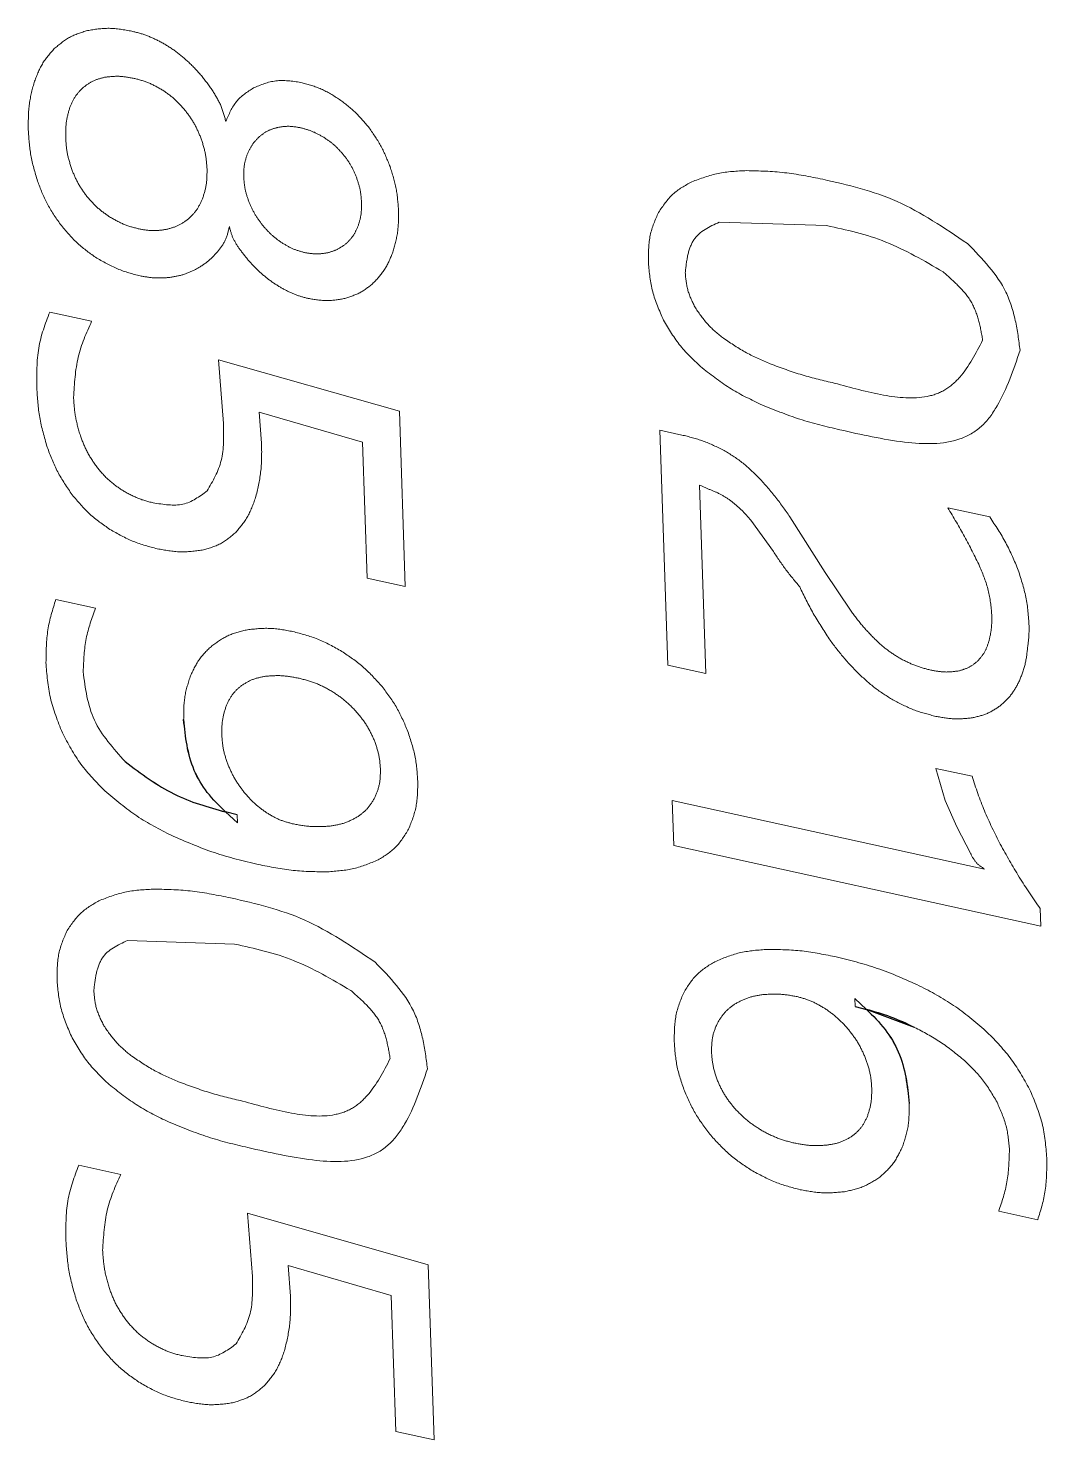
# Model space of a CAD drawing. Header units: millimetres. Extents: x 15 to 415, y 5 to 292.
# Drawn here: x 130.93 to 134.027, y 64.36 to 68.652 of the extents above; entities that cross this region are included whole.
import ezdxf

# ---------------------------------------------------------------- set-up
doc = ezdxf.new("R2010")
doc.units = ezdxf.units.MM
doc.linetypes.add('PHANTOM', pattern=[12.7, 6.35, -1.27, 1.27, -1.27, 1.27, -1.27])

msp = doc.modelspace()

# ---------------------------------------------------------------- linework, layer by layer
at = {"color": 8, "linetype": 'PHANTOM', "lineweight": 18}
for p, q in [((133.3574, 68.0518), (133.0308, 68.0622)), ((130.995, 67.7887), (131.1226, 67.7608)), ((131.5083, 67.6433), (132.0583, 67.4872)), ((131.5236, 67.4504), (131.5083, 67.6433)), ((131.6318, 67.4848), (131.6394, 67.3906)), ((131.9462, 67.3935), (131.6318, 67.4848)), ((132.0583, 67.4872), (132.0763, 66.9543)), ((132.8506, 67.4295), (132.9168, 67.4151)), ((132.8744, 66.7155), (132.8506, 67.4295)), ((131.9602, 66.9798), (131.9462, 67.3935)), ((132.9708, 67.2628), (132.99, 66.6902)), ((132.9772, 67.2604), (132.9708, 67.2628)), ((132.996, 67.2515), (132.9773, 67.2605)), ((133.7259, 67.1936), (133.8532, 67.1658)), ((133.1955, 67.0606), (133.1268, 67.1561)), ((133.2456, 67.1663), (133.3532, 66.9975)), ((133.3532, 66.9975), (133.4295, 66.8826)), ((132.0763, 66.9543), (131.9602, 66.9798)), ((131.0135, 66.9146), (131.1341, 66.8882)), ((133.9734, 66.8293), (133.9726, 66.8001)), ((133.9726, 66.8001), (133.9689, 66.7729)), ((132.99, 66.6902), (132.8744, 66.7155)), ((133.6896, 66.4014), (133.7994, 66.3774)), ((133.7181, 66.3042), (133.6896, 66.4014)), ((132.8882, 66.3034), (133.8374, 66.0954)), ((132.8928, 66.1669), (132.8882, 66.3034)), ((133.7534, 66.2233), (133.7181, 66.3042)), ((131.5657, 66.236), (131.5649, 66.2604)), ((133.7954, 66.142), (133.7534, 66.2233)), ((134.0086, 65.9222), (132.8928, 66.1669)), ((134.0069, 65.9751), (134.0086, 65.9222)), ((131.5574, 65.8673), (131.232, 65.8782)), ((133.4434, 65.7018), (133.4442, 65.6775)), ((131.0835, 65.1949), (131.211, 65.1668)), ((131.5963, 65.0488), (132.1459, 64.8919)), ((131.6117, 64.8562), (131.5963, 65.0488)), ((133.9993, 65.0289), (133.8806, 65.0551)), ((131.7197, 64.8904), (131.7273, 64.7964)), ((132.0338, 64.7986), (131.7197, 64.8904)), ((132.1459, 64.8919), (132.1638, 64.3601)), ((132.0478, 64.3857), (132.0338, 64.7986)), ((132.1638, 64.3601), (132.0478, 64.3857))]:
    msp.add_line(p, q, dxfattribs=at)
at = {"color": 7, "linetype": 'Continuous', "lineweight": 25}
for p, q in [((131.5299, 66.2691), (131.5657, 66.236)), ((131.5649, 66.2604), (131.5299, 66.2691)), ((131.53, 66.2691), (131.5658, 66.2361)), ((131.565, 66.2604), (131.53, 66.2691)), ((133.4785, 65.6687), (133.4434, 65.7018)), ((133.4786, 65.6688), (133.4435, 65.7019)), ((133.4442, 65.6775), (133.4785, 65.6687)), ((133.4443, 65.6776), (133.4786, 65.6688)), ((133.6249, 65.6138), (133.4785, 65.6687))]:
    msp.add_line(p, q, dxfattribs=at)
at = {"color": 8, "linetype": 'PHANTOM', "lineweight": 18}
for points, knots in [([(131.0091, 68.5898), (131.0239, 68.6023), (131.0535, 68.6275), (131.0911, 68.6391), (131.1099, 68.6448)], [0, 0, 0, 0, 0.499933, 1, 1, 1, 1]), ([(131.1099, 68.6448), (131.1317, 68.6484), (131.1752, 68.6555), (131.2218, 68.6471), (131.2452, 68.6429)], [0, 0, 0, 0, 0.499821, 1, 1, 1, 1]), ([(131.2452, 68.6429), (131.2602, 68.6391), (131.2901, 68.6313), (131.3194, 68.6168), (131.3341, 68.6095)], [0, 0, 0, 0, 0.49999, 1, 1, 1, 1]), ([(130.9476, 68.4868), (130.955, 68.5064), (130.9699, 68.5455), (130.996, 68.575), (131.0091, 68.5898)], [0, 0, 0, 0, 0.5000678, 1, 1, 1, 1]), ([(131.3341, 68.6095), (131.3487, 68.6009), (131.378, 68.5838), (131.4045, 68.5603), (131.4177, 68.5486)], [0, 0, 0, 0, 0.499979, 1, 1, 1, 1]), ([(131.4177, 68.5486), (131.4309, 68.5354), (131.4573, 68.5089), (131.479, 68.4779), (131.4899, 68.4624)], [0, 0, 0, 0, 0.499956, 1, 1, 1, 1]), ([(131.162, 68.5027), (131.1499, 68.4996), (131.1255, 68.4934), (131.1059, 68.4785), (131.0962, 68.4711)], [0, 0, 0, 0, 0.500105, 1, 1, 1, 1]), ([(131.2515, 68.4995), (131.2362, 68.5023), (131.2055, 68.5081), (131.1765, 68.5045), (131.162, 68.5027)], [0, 0, 0, 0, 0.500189, 1, 1, 1, 1]), ([(131.339, 68.4634), (131.3247, 68.4716), (131.2962, 68.488), (131.2664, 68.4957), (131.2515, 68.4995)], [0, 0, 0, 0, 0.499856, 1, 1, 1, 1]), ([(130.93, 68.3432), (130.9299, 68.3683), (130.9297, 68.4186), (130.9416, 68.4641), (130.9476, 68.4868)], [0, 0, 0, 0, 0.500122, 1, 1, 1, 1]), ([(131.0962, 68.4711), (131.0876, 68.4624), (131.0705, 68.4449), (131.0606, 68.421), (131.0556, 68.409)], [0, 0, 0, 0, 0.499933, 1, 1, 1, 1]), ([(131.4079, 68.401), (131.3975, 68.4131), (131.3766, 68.4371), (131.3515, 68.4546), (131.339, 68.4634)], [0, 0, 0, 0, 0.499923, 1, 1, 1, 1]), ([(131.4899, 68.4624), (131.4992, 68.4475), (131.5178, 68.4177), (131.5263, 68.3848), (131.5306, 68.3683)], [0, 0, 0, 0, 0.500441, 1, 1, 1, 1]), ([(131.5306, 68.3683), (131.5399, 68.3902), (131.5584, 68.4341), (131.5959, 68.4583), (131.6147, 68.4704)], [0, 0, 0, 0, 0.499611, 1, 1, 1, 1]), ([(131.6147, 68.4704), (131.6367, 68.4797), (131.6808, 68.4983), (131.7327, 68.4909), (131.7586, 68.4872)], [0, 0, 0, 0, 0.499946, 1, 1, 1, 1]), ([(131.7586, 68.4872), (131.7783, 68.482), (131.8175, 68.4717), (131.8548, 68.4488), (131.8735, 68.4374)], [0, 0, 0, 0, 0.5001074, 1, 1, 1, 1]), ([(131.8735, 68.4374), (131.8905, 68.4248), (131.9246, 68.3994), (131.9526, 68.3655), (131.9666, 68.3486)], [0, 0, 0, 0, 0.500027, 1, 1, 1, 1]), ([(131.0556, 68.409), (131.0516, 68.3947), (131.0435, 68.3662), (131.0437, 68.3343), (131.0438, 68.3183)], [0, 0, 0, 0, 0.499819, 1, 1, 1, 1]), ([(131.4545, 68.319), (131.4483, 68.3335), (131.4361, 68.3625), (131.4173, 68.3882), (131.4079, 68.401)], [0, 0, 0, 0, 0.50006, 1, 1, 1, 1]), ([(130.9579, 68.1874), (130.9502, 68.2134), (130.9349, 68.2656), (130.9316, 68.3173), (130.93, 68.3432)], [0, 0, 0, 0, 0.499869, 1, 1, 1, 1]), ([(131.6871, 68.3501), (131.6769, 68.3471), (131.6566, 68.3411), (131.6401, 68.3282), (131.6319, 68.3217)], [0, 0, 0, 0, 0.5000611, 1, 1, 1, 1]), ([(131.7574, 68.3494), (131.7453, 68.3515), (131.721, 68.3557), (131.6984, 68.352), (131.6871, 68.3501)], [0, 0, 0, 0, 0.5000873, 1, 1, 1, 1]), ([(131.8282, 68.3204), (131.8166, 68.3269), (131.7935, 68.34), (131.7694, 68.3463), (131.7574, 68.3494)], [0, 0, 0, 0, 0.499929, 1, 1, 1, 1]), ([(131.9666, 68.3486), (131.9794, 68.3301), (132.0052, 68.2931), (132.0217, 68.2518), (132.0299, 68.2311)], [0, 0, 0, 0, 0.499923, 1, 1, 1, 1]), ([(131.0438, 68.3183), (131.0448, 68.3024), (131.047, 68.2704), (131.0572, 68.2383), (131.0624, 68.2222)], [0, 0, 0, 0, 0.500136, 1, 1, 1, 1]), ([(131.4734, 68.2246), (131.4723, 68.2403), (131.4701, 68.2717), (131.4597, 68.3032), (131.4545, 68.319)], [0, 0, 0, 0, 0.500096, 1, 1, 1, 1]), ([(131.6319, 68.3217), (131.6246, 68.3143), (131.61, 68.2996), (131.6009, 68.2798), (131.5963, 68.2699)], [0, 0, 0, 0, 0.499982, 1, 1, 1, 1]), ([(131.8866, 68.2694), (131.8777, 68.2792), (131.8599, 68.2989), (131.8387, 68.3132), (131.8282, 68.3204)], [0, 0, 0, 0, 0.499937, 1, 1, 1, 1]), ([(131.5963, 68.2699), (131.5926, 68.2589), (131.5853, 68.237), (131.5851, 68.212), (131.585, 68.1995)], [0, 0, 0, 0, 0.499924, 1, 1, 1, 1]), ([(131.9268, 68.2012), (131.9215, 68.2134), (131.9108, 68.2376), (131.8947, 68.2588), (131.8866, 68.2694)], [0, 0, 0, 0, 0.500066, 1, 1, 1, 1]), ([(131.0624, 68.2222), (131.0683, 68.2078), (131.0802, 68.1789), (131.0988, 68.1533), (131.1081, 68.1405)], [0, 0, 0, 0, 0.500074, 1, 1, 1, 1]), ([(131.4597, 68.1336), (131.4643, 68.1478), (131.4734, 68.1762), (131.4734, 68.2085), (131.4734, 68.2246)], [0, 0, 0, 0, 0.499827, 1, 1, 1, 1]), ([(131.585, 68.1995), (131.586, 68.1866), (131.5879, 68.161), (131.5969, 68.1353), (131.6014, 68.1225)], [0, 0, 0, 0, 0.5000608, 1, 1, 1, 1]), ([(131.9433, 68.1213), (131.9424, 68.1346), (131.9405, 68.1613), (131.9314, 68.1879), (131.9268, 68.2012)], [0, 0, 0, 0, 0.500134, 1, 1, 1, 1]), ([(132.0299, 68.2311), (132.037, 68.2087), (132.0511, 68.1638), (132.0542, 68.1191), (132.0557, 68.0968)], [0, 0, 0, 0, 0.499923, 1, 1, 1, 1]), ([(132.9472, 68.1848), (132.9734, 68.1948), (133.026, 68.2147), (133.0848, 68.2176), (133.1142, 68.219)], [0, 0, 0, 0, 0.499778, 1, 1, 1, 1]), ([(133.1142, 68.219), (133.1523, 68.2181), (133.2285, 68.2162), (133.3064, 68.2005), (133.3454, 68.1927)], [0, 0, 0, 0, 0.499912, 1, 1, 1, 1]), ([(131.0277, 68.0553), (131.0134, 68.076), (130.9846, 68.1176), (130.9668, 68.1641), (130.9579, 68.1874)], [0, 0, 0, 0, 0.499921, 1, 1, 1, 1]), ([(132.8462, 68.092), (132.8596, 68.1117), (132.8863, 68.1512), (132.9269, 68.1736), (132.9472, 68.1848)], [0, 0, 0, 0, 0.499783, 1, 1, 1, 1]), ([(133.3454, 68.1927), (133.4216, 68.1753), (133.5737, 68.1406), (133.7154, 68.0448), (133.7861, 67.997)], [0, 0, 0, 0, 0.50114, 1, 1, 1, 1]), ([(131.1081, 68.1405), (131.1186, 68.1285), (131.1396, 68.1045), (131.1648, 68.087), (131.1774, 68.0783)], [0, 0, 0, 0, 0.49989, 1, 1, 1, 1]), ([(131.4161, 68.0715), (131.4251, 68.0802), (131.4432, 68.0976), (131.4542, 68.1216), (131.4597, 68.1336)], [0, 0, 0, 0, 0.499917, 1, 1, 1, 1]), ([(131.6014, 68.1225), (131.6068, 68.1104), (131.6176, 68.0861), (131.6335, 68.0646), (131.6415, 68.0539)], [0, 0, 0, 0, 0.500029, 1, 1, 1, 1]), ([(131.9323, 68.0493), (131.9359, 68.0606), (131.9431, 68.0831), (131.9432, 68.1086), (131.9433, 68.1213)], [0, 0, 0, 0, 0.499933, 1, 1, 1, 1]), ([(131.1774, 68.0783), (131.192, 68.0699), (131.2213, 68.0532), (131.2519, 68.0455), (131.2671, 68.0416)], [0, 0, 0, 0, 0.499832, 1, 1, 1, 1]), ([(131.3492, 68.0402), (131.3614, 68.0434), (131.3859, 68.0498), (131.406, 68.0643), (131.4161, 68.0715)], [0, 0, 0, 0, 0.500064, 1, 1, 1, 1]), ([(132.0557, 68.0968), (132.0557, 68.0746), (132.0556, 68.0303), (132.044, 67.9907), (132.0383, 67.9709)], [0, 0, 0, 0, 0.500088, 1, 1, 1, 1]), ([(132.8154, 67.9439), (132.8157, 67.9709), (132.8164, 68.0249), (132.8363, 68.0696), (132.8462, 68.092)], [0, 0, 0, 0, 0.5002211, 1, 1, 1, 1]), ([(131.1342, 67.9557), (131.1147, 67.9696), (131.0756, 67.9976), (131.0437, 68.0361), (131.0277, 68.0553)], [0, 0, 0, 0, 0.5000638, 1, 1, 1, 1]), ([(131.2671, 68.0416), (131.2812, 68.0392), (131.3094, 68.0343), (131.3359, 68.0382), (131.3492, 68.0402)], [0, 0, 0, 0, 0.50003, 1, 1, 1, 1]), ([(131.5413, 68.0489), (131.538, 68.0343), (131.5313, 68.0052), (131.5144, 67.9836), (131.506, 67.9728)], [0, 0, 0, 0, 0.499582, 1, 1, 1, 1]), ([(131.5733, 67.9794), (131.5659, 67.9903), (131.5511, 68.012), (131.5446, 68.0366), (131.5413, 68.0489)], [0, 0, 0, 0, 0.500863, 1, 1, 1, 1]), ([(131.6415, 68.0539), (131.6504, 68.0437), (131.6682, 68.0233), (131.6894, 68.008), (131.7, 68.0004)], [0, 0, 0, 0, 0.4999385, 1, 1, 1, 1]), ([(131.8967, 67.9973), (131.904, 68.0046), (131.9188, 68.0193), (131.9278, 68.0393), (131.9323, 68.0493)], [0, 0, 0, 0, 0.499943, 1, 1, 1, 1]), ([(133.0308, 68.0622), (133.001, 68.0486), (132.9567, 68.0283), (132.9333, 67.9624), (132.9295, 67.9267), (132.9275, 67.9083)], [0, 0, 0, 0, 0.500277, 0.742313, 1, 1, 1, 1]), ([(133.7116, 67.911), (133.6539, 67.9447), (133.5385, 68.0123), (133.4178, 68.0387), (133.3574, 68.0518)], [0, 0, 0, 0, 0.499028, 1, 1, 1, 1]), ([(131.7, 68.0004), (131.7114, 67.9935), (131.7342, 67.9796), (131.7582, 67.9731), (131.7702, 67.9699)], [0, 0, 0, 0, 0.4999614, 1, 1, 1, 1]), ([(131.8408, 67.9694), (131.851, 67.9724), (131.8715, 67.9783), (131.8883, 67.9909), (131.8967, 67.9973)], [0, 0, 0, 0, 0.500082, 1, 1, 1, 1]), ([(133.7861, 67.997), (133.8309, 67.9509), (133.8976, 67.8823), (133.9339, 67.7617), (133.9416, 67.7029), (133.9455, 67.6727)], [0, 0, 0, 0, 0.498793, 0.742693, 1, 1, 1, 1]), ([(131.2705, 67.8989), (131.2473, 67.9048), (131.2008, 67.9168), (131.1564, 67.9427), (131.1342, 67.9557)], [0, 0, 0, 0, 0.500158, 1, 1, 1, 1]), ([(131.506, 67.9728), (131.496, 67.9621), (131.476, 67.9407), (131.4512, 67.9259), (131.4388, 67.9185)], [0, 0, 0, 0, 0.50004, 1, 1, 1, 1]), ([(131.633, 67.9114), (131.6222, 67.9219), (131.6007, 67.9428), (131.5825, 67.9672), (131.5733, 67.9794)], [0, 0, 0, 0, 0.4999862, 1, 1, 1, 1]), ([(131.7702, 67.9699), (131.7824, 67.9678), (131.8067, 67.9637), (131.8294, 67.9675), (131.8408, 67.9694)], [0, 0, 0, 0, 0.500062, 1, 1, 1, 1]), ([(132.0383, 67.9709), (132.0312, 67.9535), (132.017, 67.9188), (131.9933, 67.8925), (131.9814, 67.8794)], [0, 0, 0, 0, 0.50008, 1, 1, 1, 1]), ([(132.8589, 67.7698), (132.8466, 67.7986), (132.8222, 67.8561), (132.8176, 67.9146), (132.8154, 67.9439)], [0, 0, 0, 0, 0.499767, 1, 1, 1, 1]), ([(131.3579, 67.894), (131.3436, 67.893), (131.3151, 67.891), (131.2853, 67.8963), (131.2705, 67.8989)], [0, 0, 0, 0, 0.500031, 1, 1, 1, 1]), ([(131.4388, 67.9185), (131.4261, 67.9126), (131.4008, 67.9007), (131.3722, 67.8962), (131.3579, 67.894)], [0, 0, 0, 0, 0.500006, 1, 1, 1, 1]), ([(131.7036, 67.8601), (131.6913, 67.8675), (131.6667, 67.8822), (131.6442, 67.9017), (131.633, 67.9114)], [0, 0, 0, 0, 0.5000148, 1, 1, 1, 1]), ([(132.9275, 67.9083), (132.9291, 67.8901), (132.9323, 67.8539), (132.9497, 67.8191), (132.9583, 67.8017)], [0, 0, 0, 0, 0.500226, 1, 1, 1, 1]), ([(133.8318, 67.7038), (133.8283, 67.724), (133.8215, 67.7631), (133.7999, 67.8219), (133.7584, 67.87), (133.7275, 67.897), (133.7116, 67.911)], [0, 0, 0, 0, 0.256845, 0.498158, 0.741367, 1, 1, 1, 1]), ([(131.7809, 67.8304), (131.7678, 67.8338), (131.7417, 67.8406), (131.7163, 67.8536), (131.7036, 67.8601)], [0, 0, 0, 0, 0.5000005, 1, 1, 1, 1]), ([(131.9814, 67.8794), (131.9684, 67.8683), (131.9422, 67.8462), (131.9092, 67.8357), (131.8927, 67.8304)], [0, 0, 0, 0, 0.499972, 1, 1, 1, 1]), ([(131.8927, 67.8304), (131.8748, 67.8271), (131.8389, 67.8206), (131.8002, 67.8271), (131.7809, 67.8304)], [0, 0, 0, 0, 0.4999314, 1, 1, 1, 1]), ([(130.9561, 67.5578), (130.9556, 67.5994), (130.9548, 67.6825), (130.9816, 67.7533), (130.995, 67.7887)], [0, 0, 0, 0, 0.500595, 1, 1, 1, 1]), ([(132.974, 67.6232), (132.9513, 67.6447), (132.9061, 67.6875), (132.8746, 67.7424), (132.8589, 67.7698)], [0, 0, 0, 0, 0.5002279, 1, 1, 1, 1]), ([(132.9583, 67.8017), (132.9705, 67.7839), (132.9949, 67.7484), (133.0275, 67.7222), (133.0439, 67.7092)], [0, 0, 0, 0, 0.499495, 1, 1, 1, 1]), ([(131.1226, 67.7608), (131.1068, 67.7256), (131.0751, 67.6553), (131.0702, 67.5713), (131.0677, 67.5293)], [0, 0, 0, 0, 0.500558, 1, 1, 1, 1]), ([(133.0439, 67.7092), (133.0668, 67.6937), (133.1128, 67.6626), (133.1615, 67.6419), (133.1859, 67.6316)], [0, 0, 0, 0, 0.499784, 1, 1, 1, 1]), ([(133.3807, 67.5729), (133.4305, 67.5593), (133.5253, 67.5333), (133.6423, 67.5219), (133.7193, 67.5495), (133.7809, 67.6048), (133.8112, 67.6637), (133.8318, 67.7038)], [0, 0, 0, 0, 0.270791, 0.5157, 0.627796, 0.745929, 1, 1, 1, 1]), ([(133.9455, 67.6727), (133.9255, 67.6138), (133.8964, 67.5283), (133.8314, 67.4372), (133.7392, 67.3848), (133.5868, 67.3882), (133.4629, 67.4163), (133.3972, 67.4312)], [0, 0, 0, 0, 0.258241, 0.375259, 0.487125, 0.728125, 1, 1, 1, 1]), ([(133.1549, 67.5093), (133.1234, 67.5245), (133.0605, 67.555), (133.0028, 67.6005), (132.974, 67.6232)], [0, 0, 0, 0, 0.500204, 1, 1, 1, 1]), ([(133.1859, 67.6316), (133.2183, 67.6196), (133.283, 67.5955), (133.3481, 67.5805), (133.3807, 67.5729)], [0, 0, 0, 0, 0.499944, 1, 1, 1, 1]), ([(130.9874, 67.3785), (130.9787, 67.4085), (130.9614, 67.4686), (130.9578, 67.5281), (130.9561, 67.5578)], [0, 0, 0, 0, 0.499833, 1, 1, 1, 1]), ([(131.0677, 67.5293), (131.0689, 67.51), (131.0712, 67.4714), (131.0826, 67.4324), (131.0883, 67.4129)], [0, 0, 0, 0, 0.500163, 1, 1, 1, 1]), ([(133.3972, 67.4312), (133.3566, 67.4407), (133.2754, 67.4598), (133.1951, 67.4928), (133.1549, 67.5093)], [0, 0, 0, 0, 0.500086, 1, 1, 1, 1]), ([(131.4737, 67.2451), (131.491, 67.2745), (131.5256, 67.3335), (131.5243, 67.4113), (131.5236, 67.4504)], [0, 0, 0, 0, 0.498275, 1, 1, 1, 1]), ([(131.0883, 67.4129), (131.0946, 67.3962), (131.1073, 67.3629), (131.1278, 67.3331), (131.138, 67.3182)], [0, 0, 0, 0, 0.500152, 1, 1, 1, 1]), ([(131.6394, 67.3906), (131.6397, 67.3624), (131.6402, 67.306), (131.6282, 67.2544), (131.6221, 67.2286)], [0, 0, 0, 0, 0.5001569, 1, 1, 1, 1]), ([(132.9168, 67.4151), (132.9386, 67.4098), (132.982, 67.3994), (133.0245, 67.3785), (133.0457, 67.3681)], [0, 0, 0, 0, 0.500183, 1, 1, 1, 1]), ([(131.0637, 67.2332), (131.0479, 67.2561), (131.0163, 67.3018), (130.997, 67.3529), (130.9874, 67.3785)], [0, 0, 0, 0, 0.499848, 1, 1, 1, 1]), ([(133.0457, 67.3681), (133.0641, 67.3568), (133.101, 67.3342), (133.1334, 67.3028), (133.1495, 67.2871)], [0, 0, 0, 0, 0.499961, 1, 1, 1, 1]), ([(131.138, 67.3182), (131.1493, 67.3047), (131.1718, 67.2778), (131.1993, 67.2585), (131.2131, 67.2488)], [0, 0, 0, 0, 0.49991, 1, 1, 1, 1]), ([(133.1495, 67.2871), (133.1668, 67.2681), (133.2013, 67.23), (133.2308, 67.1875), (133.2456, 67.1663)], [0, 0, 0, 0, 0.499925, 1, 1, 1, 1]), ([(131.1781, 67.1282), (131.1571, 67.1428), (131.1151, 67.172), (131.0808, 67.2128), (131.0637, 67.2332)], [0, 0, 0, 0, 0.500057, 1, 1, 1, 1]), ([(131.2131, 67.2488), (131.2288, 67.2397), (131.2602, 67.2217), (131.2929, 67.2132), (131.3092, 67.209)], [0, 0, 0, 0, 0.49986, 1, 1, 1, 1]), ([(131.3092, 67.209), (131.3409, 67.2039), (131.404, 67.1937), (131.4505, 67.228), (131.4737, 67.2451)], [0, 0, 0, 0, 0.501536, 1, 1, 1, 1]), ([(131.6221, 67.2286), (131.615, 67.2078), (131.6006, 67.1661), (131.574, 67.1347), (131.5606, 67.1189)], [0, 0, 0, 0, 0.500175, 1, 1, 1, 1]), ([(133.0651, 67.2158), (133.054, 67.2233), (133.0316, 67.2381), (133.0078, 67.247), (132.9959, 67.2514)], [0, 0, 0, 0, 0.499858, 1, 1, 1, 1]), ([(133.1268, 67.1561), (133.1173, 67.1671), (133.0983, 67.1891), (133.0762, 67.2069), (133.0651, 67.2158)], [0, 0, 0, 0, 0.500155, 1, 1, 1, 1]), ([(133.8225, 67.0163), (133.8077, 67.0465), (133.778, 67.1068), (133.7433, 67.1647), (133.7259, 67.1936)], [0, 0, 0, 0, 0.4999419, 1, 1, 1, 1]), ([(131.3221, 67.0692), (131.2976, 67.0755), (131.2487, 67.0881), (131.2016, 67.1148), (131.1781, 67.1282)], [0, 0, 0, 0, 0.500121, 1, 1, 1, 1]), ([(133.8532, 67.1658), (133.8704, 67.1401), (133.9047, 67.0886), (133.9283, 67.0322), (133.9401, 67.0041)], [0, 0, 0, 0, 0.500097, 1, 1, 1, 1]), ([(131.5606, 67.1189), (131.5458, 67.1063), (131.5162, 67.0809), (131.478, 67.0704), (131.4589, 67.0651)], [0, 0, 0, 0, 0.499926, 1, 1, 1, 1]), ([(131.4589, 67.0651), (131.4368, 67.0622), (131.3925, 67.0563), (131.3456, 67.0649), (131.3221, 67.0692)], [0, 0, 0, 0, 0.499841, 1, 1, 1, 1]), ([(133.2755, 66.9538), (133.2612, 66.9708), (133.2327, 67.0049), (133.2079, 67.042), (133.1955, 67.0606)], [0, 0, 0, 0, 0.499983, 1, 1, 1, 1]), ([(133.8595, 66.8684), (133.8572, 66.8932), (133.8527, 66.9429), (133.8326, 66.9919), (133.8225, 67.0163)], [0, 0, 0, 0, 0.499905, 1, 1, 1, 1]), ([(133.9401, 67.0041), (133.9493, 66.9748), (133.9679, 66.9164), (133.9715, 66.8584), (133.9734, 66.8293)], [0, 0, 0, 0, 0.499828, 1, 1, 1, 1]), ([(133.3651, 66.7953), (133.3484, 66.8208), (133.3151, 66.8719), (133.2887, 66.9265), (133.2755, 66.9538)], [0, 0, 0, 0, 0.499849, 1, 1, 1, 1]), ([(130.9838, 66.723), (130.9843, 66.7569), (130.9852, 66.8246), (131.004, 66.8846), (131.0135, 66.9146)], [0, 0, 0, 0, 0.499945, 1, 1, 1, 1]), ([(131.1341, 66.8882), (131.1233, 66.8583), (131.1016, 66.7985), (131.0984, 66.73), (131.0969, 66.6957)], [0, 0, 0, 0, 0.500411, 1, 1, 1, 1]), ([(133.4295, 66.8826), (133.441, 66.867), (133.4641, 66.8358), (133.4909, 66.8081), (133.5042, 66.7943)], [0, 0, 0, 0, 0.500079, 1, 1, 1, 1]), ([(133.85, 66.7849), (133.8532, 66.7981), (133.8597, 66.8247), (133.8596, 66.8538), (133.8595, 66.8684)], [0, 0, 0, 0, 0.499871, 1, 1, 1, 1]), ([(131.5965, 66.8229), (131.6188, 66.8255), (131.6635, 66.8306), (131.7106, 66.8219), (131.7342, 66.8175)], [0, 0, 0, 0, 0.49987, 1, 1, 1, 1]), ([(131.4908, 66.7763), (131.5067, 66.7873), (131.5385, 66.8094), (131.5772, 66.8184), (131.5965, 66.8229)], [0, 0, 0, 0, 0.499905, 1, 1, 1, 1]), ([(131.7342, 66.8175), (131.7596, 66.811), (131.8104, 66.798), (131.8593, 66.7707), (131.8837, 66.7571)], [0, 0, 0, 0, 0.500126, 1, 1, 1, 1]), ([(133.4565, 66.6878), (133.4401, 66.7046), (133.4074, 66.7382), (133.3792, 66.7763), (133.3651, 66.7953)], [0, 0, 0, 0, 0.499975, 1, 1, 1, 1]), ([(133.5042, 66.7943), (133.5166, 66.7829), (133.5413, 66.7602), (133.5688, 66.7433), (133.5826, 66.7348)], [0, 0, 0, 0, 0.500031, 1, 1, 1, 1]), ([(133.8156, 66.7268), (133.823, 66.7351), (133.8379, 66.7515), (133.8459, 66.7738), (133.85, 66.7849)], [0, 0, 0, 0, 0.499875, 1, 1, 1, 1]), ([(131.4234, 66.6832), (131.4319, 66.7013), (131.4491, 66.7375), (131.4769, 66.7634), (131.4908, 66.7763)], [0, 0, 0, 0, 0.500043, 1, 1, 1, 1]), ([(131.8837, 66.7571), (131.9052, 66.7426), (131.9482, 66.7136), (131.9845, 66.6738), (132.0026, 66.6539)], [0, 0, 0, 0, 0.500092, 1, 1, 1, 1]), ([(133.9689, 66.7729), (133.9669, 66.7542), (133.963, 66.7166), (133.9499, 66.6838), (133.9434, 66.6674)], [0, 0, 0, 0, 0.500061, 1, 1, 1, 1]), ([(131.0335, 66.5096), (131.0196, 66.545), (130.9917, 66.6158), (130.9864, 66.6872), (130.9838, 66.723)], [0, 0, 0, 0, 0.49975, 1, 1, 1, 1]), ([(131.0969, 66.6957), (131.1033, 66.6448), (131.1162, 66.543), (131.1885, 66.4622), (131.2246, 66.4219)], [0, 0, 0, 0, 0.500251, 1, 1, 1, 1]), ([(133.5826, 66.7348), (133.5977, 66.7272), (133.6277, 66.7119), (133.6586, 66.7043), (133.6741, 66.7004)], [0, 0, 0, 0, 0.499873, 1, 1, 1, 1]), ([(133.6741, 66.7004), (133.6883, 66.6978), (133.7166, 66.6924), (133.7434, 66.6958), (133.7568, 66.6975)], [0, 0, 0, 0, 0.500218, 1, 1, 1, 1]), ([(133.7568, 66.6975), (133.7677, 66.7003), (133.7896, 66.7061), (133.8069, 66.7199), (133.8156, 66.7268)], [0, 0, 0, 0, 0.50016, 1, 1, 1, 1]), ([(131.4024, 66.5499), (131.4025, 66.5736), (131.4027, 66.621), (131.4165, 66.6625), (131.4234, 66.6832)], [0, 0, 0, 0, 0.50013, 1, 1, 1, 1]), ([(131.6508, 66.6814), (131.6373, 66.6788), (131.6101, 66.6736), (131.5876, 66.6591), (131.5763, 66.6519)], [0, 0, 0, 0, 0.500196, 1, 1, 1, 1]), ([(131.7538, 66.6754), (131.7362, 66.6787), (131.7011, 66.6855), (131.6676, 66.6828), (131.6508, 66.6814)], [0, 0, 0, 0, 0.500163, 1, 1, 1, 1]), ([(131.8513, 66.6368), (131.8353, 66.6455), (131.8033, 66.6628), (131.7703, 66.6712), (131.7538, 66.6754)], [0, 0, 0, 0, 0.499876, 1, 1, 1, 1]), ([(132.0026, 66.6539), (132.0187, 66.6328), (132.0509, 66.5907), (132.0718, 66.5425), (132.0823, 66.5183)], [0, 0, 0, 0, 0.499955, 1, 1, 1, 1]), ([(133.5625, 66.6076), (133.5439, 66.619), (133.5066, 66.6418), (133.4732, 66.6725), (133.4565, 66.6878)], [0, 0, 0, 0, 0.500013, 1, 1, 1, 1]), ([(133.9434, 66.6674), (133.9358, 66.653), (133.9207, 66.6241), (133.8977, 66.6031), (133.8862, 66.5926)], [0, 0, 0, 0, 0.500061, 1, 1, 1, 1]), ([(131.5763, 66.6519), (131.5669, 66.6436), (131.5482, 66.627), (131.5371, 66.603), (131.5316, 66.591)], [0, 0, 0, 0, 0.499978, 1, 1, 1, 1]), ([(131.9284, 66.5728), (131.9165, 66.5852), (131.8927, 66.6099), (131.8651, 66.6278), (131.8513, 66.6368)], [0, 0, 0, 0, 0.499883, 1, 1, 1, 1]), ([(131.5316, 66.591), (131.5272, 66.577), (131.5184, 66.5491), (131.5184, 66.5174), (131.5184, 66.5016)], [0, 0, 0, 0, 0.499833, 1, 1, 1, 1]), ([(131.9801, 66.4914), (131.9731, 66.506), (131.9591, 66.5352), (131.9386, 66.5603), (131.9284, 66.5728)], [0, 0, 0, 0, 0.499976, 1, 1, 1, 1]), ([(133.6898, 66.5597), (133.6683, 66.5651), (133.6253, 66.5757), (133.5835, 66.597), (133.5625, 66.6076)], [0, 0, 0, 0, 0.5001271, 1, 1, 1, 1]), ([(133.8862, 66.5926), (133.8732, 66.5838), (133.8474, 66.5661), (133.8161, 66.5589), (133.8005, 66.5553)], [0, 0, 0, 0, 0.499911, 1, 1, 1, 1]), ([(133.8005, 66.5553), (133.7825, 66.5533), (133.7466, 66.5493), (133.7087, 66.5562), (133.6898, 66.5597)], [0, 0, 0, 0, 0.49988, 1, 1, 1, 1]), ([(131.1631, 66.3327), (131.1373, 66.3589), (131.0857, 66.4113), (131.0509, 66.4768), (131.0335, 66.5096)], [0, 0, 0, 0, 0.50013, 1, 1, 1, 1]), ([(131.5184, 66.5016), (131.5196, 66.4866), (131.5218, 66.4564), (131.5325, 66.4263), (131.5378, 66.4113)], [0, 0, 0, 0, 0.500076, 1, 1, 1, 1]), ([(132.0007, 66.399), (131.9996, 66.4145), (131.9972, 66.4454), (131.9858, 66.4761), (131.9801, 66.4914)], [0, 0, 0, 0, 0.5001135, 1, 1, 1, 1]), ([(132.0823, 66.5183), (132.0911, 66.4924), (132.1086, 66.4406), (132.1124, 66.3888), (132.1142, 66.3629)], [0, 0, 0, 0, 0.49991, 1, 1, 1, 1]), ([(131.5378, 66.4113), (131.5441, 66.397), (131.5568, 66.3686), (131.5754, 66.3433), (131.5847, 66.3307)], [0, 0, 0, 0, 0.500023, 1, 1, 1, 1]), ([(131.9839, 66.3133), (131.9893, 66.3264), (132, 66.3525), (132.0005, 66.3835), (132.0007, 66.399)], [0, 0, 0, 0, 0.499922, 1, 1, 1, 1]), ([(132.1142, 66.3629), (132.1139, 66.3365), (132.1134, 66.2838), (132.0953, 66.2392), (132.0863, 66.2169)], [0, 0, 0, 0, 0.500175, 1, 1, 1, 1]), ([(133.7994, 66.3774), (133.8111, 66.3422), (133.8345, 66.2719), (133.8683, 66.2045), (133.8852, 66.1708)], [0, 0, 0, 0, 0.500039, 1, 1, 1, 1]), ([(131.364, 66.1982), (131.3288, 66.2162), (131.2584, 66.2523), (131.1949, 66.3059), (131.1631, 66.3327)], [0, 0, 0, 0, 0.500191, 1, 1, 1, 1]), ([(131.5847, 66.3307), (131.5949, 66.3189), (131.6153, 66.2951), (131.6398, 66.2773), (131.652, 66.2683)], [0, 0, 0, 0, 0.499971, 1, 1, 1, 1]), ([(131.9308, 66.254), (131.9415, 66.2618), (131.963, 66.2775), (131.9769, 66.3014), (131.9839, 66.3133)], [0, 0, 0, 0, 0.500076, 1, 1, 1, 1]), ([(131.652, 66.2683), (131.6651, 66.2603), (131.6913, 66.2444), (131.719, 66.237), (131.7328, 66.2333)], [0, 0, 0, 0, 0.499938, 1, 1, 1, 1]), ([(131.7328, 66.2333), (131.7519, 66.2296), (131.7901, 66.2224), (131.8267, 66.2247), (131.8451, 66.2258)], [0, 0, 0, 0, 0.500093, 1, 1, 1, 1]), ([(131.8451, 66.2258), (131.8604, 66.2281), (131.8911, 66.2329), (131.9175, 66.247), (131.9308, 66.254)], [0, 0, 0, 0, 0.500181, 1, 1, 1, 1]), ([(131.6292, 66.1093), (131.5847, 66.1199), (131.4957, 66.1411), (131.4079, 66.1792), (131.364, 66.1982)], [0, 0, 0, 0, 0.5000968, 1, 1, 1, 1]), ([(132.0863, 66.2169), (132.0743, 66.1973), (132.0503, 66.1579), (132.0124, 66.1348), (131.9934, 66.1233)], [0, 0, 0, 0, 0.499849, 1, 1, 1, 1]), ([(133.8374, 66.0954), (133.8286, 66.1011), (133.8109, 66.1125), (133.8006, 66.1321), (133.7954, 66.142)], [0, 0, 0, 0, 0.495011, 1, 1, 1, 1]), ([(133.8852, 66.1708), (133.904, 66.1373), (133.9415, 66.0703), (133.9851, 66.0068), (134.0069, 65.9751)], [0, 0, 0, 0, 0.499979, 1, 1, 1, 1]), ([(131.8398, 66.087), (131.8051, 66.0873), (131.7358, 66.0878), (131.6647, 66.1021), (131.6292, 66.1093)], [0, 0, 0, 0, 0.499902, 1, 1, 1, 1]), ([(131.9934, 66.1233), (131.9694, 66.1132), (131.9213, 66.093), (131.8669, 66.089), (131.8398, 66.087)], [0, 0, 0, 0, 0.499787, 1, 1, 1, 1]), ([(131.1486, 66.0006), (131.1748, 66.0105), (131.2271, 66.0302), (131.2857, 66.033), (131.315, 66.0344)], [0, 0, 0, 0, 0.499778, 1, 1, 1, 1]), ([(131.315, 66.0344), (131.353, 66.0334), (131.4289, 66.0314), (131.5065, 66.0156), (131.5453, 66.0077)], [0, 0, 0, 0, 0.499912, 1, 1, 1, 1]), ([(131.0481, 65.9082), (131.0614, 65.9278), (131.088, 65.9672), (131.1284, 65.9894), (131.1486, 66.0006)], [0, 0, 0, 0, 0.499783, 1, 1, 1, 1]), ([(131.5453, 66.0077), (131.6213, 65.9903), (131.7729, 65.9554), (131.9142, 65.8597), (131.9847, 65.812)], [0, 0, 0, 0, 0.50114, 1, 1, 1, 1]), ([(131.0174, 65.7606), (131.0177, 65.7875), (131.0184, 65.8414), (131.0382, 65.8859), (131.0481, 65.9082)], [0, 0, 0, 0, 0.5002211, 1, 1, 1, 1]), ([(131.232, 65.8782), (131.2023, 65.8647), (131.1582, 65.8446), (131.1349, 65.7788), (131.1312, 65.7433), (131.1292, 65.7249)], [0, 0, 0, 0, 0.500277, 0.742313, 1, 1, 1, 1]), ([(131.9104, 65.7263), (131.853, 65.76), (131.7379, 65.8276), (131.6177, 65.8541), (131.5574, 65.8673)], [0, 0, 0, 0, 0.499028, 1, 1, 1, 1]), ([(133.0177, 65.8137), (133.0418, 65.8239), (133.0902, 65.8444), (133.1449, 65.8487), (133.1723, 65.8509)], [0, 0, 0, 0, 0.4998121, 1, 1, 1, 1]), ([(133.1723, 65.8509), (133.2068, 65.8507), (133.2758, 65.8505), (133.3466, 65.8363), (133.382, 65.8292)], [0, 0, 0, 0, 0.4999, 1, 1, 1, 1]), ([(131.9847, 65.812), (132.0293, 65.7659), (132.0959, 65.6974), (132.1321, 65.5771), (132.1398, 65.5185), (132.1437, 65.4884)], [0, 0, 0, 0, 0.498793, 0.742693, 1, 1, 1, 1]), ([(132.9227, 65.7195), (132.9351, 65.7392), (132.9598, 65.7787), (132.9984, 65.802), (133.0177, 65.8137)], [0, 0, 0, 0, 0.4998335, 1, 1, 1, 1]), ([(133.382, 65.8292), (133.4252, 65.8187), (133.5116, 65.7977), (133.5967, 65.7597), (133.6392, 65.7406)], [0, 0, 0, 0, 0.50008, 1, 1, 1, 1]), ([(131.0609, 65.587), (131.0487, 65.6157), (131.0243, 65.6731), (131.0197, 65.7314), (131.0174, 65.7606)], [0, 0, 0, 0, 0.499767, 1, 1, 1, 1]), ([(131.1292, 65.7249), (131.1308, 65.7068), (131.134, 65.6707), (131.1513, 65.636), (131.16, 65.6186)], [0, 0, 0, 0, 0.500226, 1, 1, 1, 1]), ([(132.0304, 65.5196), (132.0269, 65.5397), (132.0201, 65.5787), (131.9985, 65.6374), (131.9572, 65.6854), (131.9263, 65.7124), (131.9104, 65.7263)], [0, 0, 0, 0, 0.256845, 0.498158, 0.741367, 1, 1, 1, 1]), ([(132.894, 65.5705), (132.8942, 65.5974), (132.8947, 65.6514), (132.9134, 65.6968), (132.9227, 65.7195)], [0, 0, 0, 0, 0.5002405, 1, 1, 1, 1]), ([(133.1632, 65.7135), (133.1482, 65.7111), (133.1182, 65.7062), (133.0924, 65.6924), (133.0794, 65.6856)], [0, 0, 0, 0, 0.500138, 1, 1, 1, 1]), ([(133.2678, 65.7074), (133.25, 65.7106), (133.2143, 65.7172), (133.1802, 65.7147), (133.1632, 65.7135)], [0, 0, 0, 0, 0.500052, 1, 1, 1, 1]), ([(133.6392, 65.7406), (133.6745, 65.7221), (133.7452, 65.6849), (133.809, 65.6307), (133.8409, 65.6037)], [0, 0, 0, 0, 0.500168, 1, 1, 1, 1]), ([(133.0794, 65.6856), (133.0686, 65.6778), (133.0469, 65.6622), (133.0325, 65.6386), (133.0252, 65.6269)], [0, 0, 0, 0, 0.500048, 1, 1, 1, 1]), ([(133.3513, 65.6719), (133.3377, 65.6799), (133.3105, 65.6959), (133.282, 65.7035), (133.2678, 65.7074)], [0, 0, 0, 0, 0.499981, 1, 1, 1, 1]), ([(133.4228, 65.6088), (133.4118, 65.6208), (133.39, 65.6449), (133.3642, 65.6629), (133.3513, 65.6719)], [0, 0, 0, 0, 0.499965, 1, 1, 1, 1]), ([(133.0252, 65.6269), (133.0195, 65.6137), (133.0082, 65.5873), (133.0077, 65.5557), (133.0074, 65.5399)], [0, 0, 0, 0, 0.499872, 1, 1, 1, 1]), ([(131.1757, 65.4407), (131.1531, 65.4621), (131.108, 65.5048), (131.0766, 65.5596), (131.0609, 65.587)], [0, 0, 0, 0, 0.500228, 1, 1, 1, 1]), ([(131.16, 65.6186), (131.1721, 65.6009), (131.1964, 65.5654), (131.229, 65.5393), (131.2453, 65.5262)], [0, 0, 0, 0, 0.4994946, 1, 1, 1, 1]), ([(133.4735, 65.5254), (133.4666, 65.5402), (133.453, 65.5699), (133.4328, 65.5958), (133.4228, 65.6088)], [0, 0, 0, 0, 0.50005, 1, 1, 1, 1]), ([(133.7769, 65.5128), (133.7528, 65.5327), (133.7045, 65.5725), (133.6514, 65.6), (133.6249, 65.6138)], [0, 0, 0, 0, 0.4998228, 1, 1, 1, 1]), ([(133.8409, 65.6037), (133.8671, 65.5773), (133.9194, 65.5245), (133.9561, 65.4589), (133.9744, 65.4262)], [0, 0, 0, 0, 0.500124, 1, 1, 1, 1]), ([(132.927, 65.4157), (132.9178, 65.4415), (132.8996, 65.4931), (132.8959, 65.5446), (132.894, 65.5705)], [0, 0, 0, 0, 0.499871, 1, 1, 1, 1]), ([(133.0074, 65.5399), (133.0085, 65.5242), (133.0108, 65.4928), (133.0224, 65.4616), (133.0282, 65.4459)], [0, 0, 0, 0, 0.5001575, 1, 1, 1, 1]), ([(131.2453, 65.5262), (131.2682, 65.5107), (131.314, 65.4797), (131.3626, 65.459), (131.3869, 65.4486)], [0, 0, 0, 0, 0.499784, 1, 1, 1, 1]), ([(131.581, 65.3899), (131.6306, 65.3762), (131.7251, 65.3501), (131.8417, 65.3385), (131.9184, 65.3659), (131.9797, 65.421), (132.0099, 65.4796), (132.0304, 65.5196)], [0, 0, 0, 0, 0.270791, 0.5157, 0.627796, 0.745929, 1, 1, 1, 1]), ([(133.4945, 65.4305), (133.4933, 65.4463), (133.4909, 65.478), (133.4793, 65.5096), (133.4735, 65.5254)], [0, 0, 0, 0, 0.500067, 1, 1, 1, 1]), ([(133.8755, 65.3864), (133.8618, 65.4099), (133.8345, 65.4568), (133.7961, 65.4941), (133.7769, 65.5128)], [0, 0, 0, 0, 0.4998, 1, 1, 1, 1]), ([(132.1437, 65.4884), (132.1238, 65.4297), (132.0949, 65.3446), (132.0301, 65.2538), (131.9383, 65.2018), (131.7865, 65.2053), (131.663, 65.2336), (131.5975, 65.2485)], [0, 0, 0, 0, 0.258241, 0.375259, 0.487125, 0.728125, 1, 1, 1, 1]), ([(131.3561, 65.3268), (131.3247, 65.342), (131.2619, 65.3725), (131.2044, 65.4179), (131.1757, 65.4407)], [0, 0, 0, 0, 0.5002044, 1, 1, 1, 1]), ([(131.3869, 65.4486), (131.4191, 65.4366), (131.4837, 65.4125), (131.5485, 65.3974), (131.581, 65.3899)], [0, 0, 0, 0, 0.499944, 1, 1, 1, 1]), ([(133.0082, 65.282), (132.992, 65.3027), (132.9595, 65.3442), (132.9378, 65.3919), (132.927, 65.4157)], [0, 0, 0, 0, 0.4999709, 1, 1, 1, 1]), ([(133.0282, 65.4459), (133.0351, 65.4314), (133.0491, 65.4022), (133.0699, 65.3774), (133.0803, 65.365)], [0, 0, 0, 0, 0.499979, 1, 1, 1, 1]), ([(133.4804, 65.3413), (133.4851, 65.3551), (133.4944, 65.3828), (133.4945, 65.4146), (133.4945, 65.4305)], [0, 0, 0, 0, 0.499788, 1, 1, 1, 1]), ([(133.9744, 65.4262), (133.989, 65.3917), (134.0183, 65.3226), (134.0239, 65.2524), (134.0266, 65.2173)], [0, 0, 0, 0, 0.499804, 1, 1, 1, 1]), ([(133.6086, 65.3826), (133.6085, 65.3589), (133.6083, 65.3116), (133.5943, 65.2702), (133.5873, 65.2496)], [0, 0, 0, 0, 0.5001658, 1, 1, 1, 1]), ([(133.9133, 65.2415), (133.9112, 65.2659), (133.9071, 65.3148), (133.886, 65.3625), (133.8755, 65.3864)], [0, 0, 0, 0, 0.500142, 1, 1, 1, 1]), ([(131.5975, 65.2485), (131.5571, 65.2581), (131.4762, 65.2773), (131.3961, 65.3103), (131.3561, 65.3268)], [0, 0, 0, 0, 0.500086, 1, 1, 1, 1]), ([(133.0803, 65.365), (133.0925, 65.3527), (133.1168, 65.3281), (133.1448, 65.3103), (133.1588, 65.3014)], [0, 0, 0, 0, 0.499868, 1, 1, 1, 1]), ([(133.4343, 65.2828), (133.4439, 65.2907), (133.463, 65.3064), (133.4746, 65.3296), (133.4804, 65.3413)], [0, 0, 0, 0, 0.499952, 1, 1, 1, 1]), ([(133.1278, 65.1801), (133.1063, 65.1944), (133.0631, 65.2228), (133.0265, 65.2623), (133.0082, 65.282)], [0, 0, 0, 0, 0.500093, 1, 1, 1, 1]), ([(133.1588, 65.3014), (133.175, 65.2927), (133.2074, 65.2754), (133.2409, 65.2669), (133.2576, 65.2626)], [0, 0, 0, 0, 0.499895, 1, 1, 1, 1]), ([(133.3586, 65.2561), (133.3723, 65.2583), (133.3996, 65.2627), (133.4228, 65.2761), (133.4343, 65.2828)], [0, 0, 0, 0, 0.50022, 1, 1, 1, 1]), ([(133.2576, 65.2626), (133.2748, 65.2594), (133.3091, 65.2528), (133.3421, 65.255), (133.3586, 65.2561)], [0, 0, 0, 0, 0.500099, 1, 1, 1, 1]), ([(133.5873, 65.2496), (133.5786, 65.2318), (133.5611, 65.1961), (133.5328, 65.1712), (133.5187, 65.1587)], [0, 0, 0, 0, 0.500026, 1, 1, 1, 1]), ([(133.8806, 65.0551), (133.8904, 65.0842), (133.9099, 65.1424), (133.9122, 65.2085), (133.9133, 65.2415)], [0, 0, 0, 0, 0.500278, 1, 1, 1, 1]), ([(131.0446, 64.9645), (131.0442, 65.0061), (131.0433, 65.089), (131.0701, 65.1596), (131.0835, 65.1949)], [0, 0, 0, 0, 0.500595, 1, 1, 1, 1]), ([(134.0266, 65.2173), (134.0267, 65.184), (134.0268, 65.1173), (134.0085, 65.0584), (133.9993, 65.0289)], [0, 0, 0, 0, 0.500197, 1, 1, 1, 1]), ([(131.211, 65.1668), (131.1952, 65.1317), (131.1635, 65.0617), (131.1586, 64.9778), (131.1561, 64.9359)], [0, 0, 0, 0, 0.500558, 1, 1, 1, 1]), ([(133.2771, 65.1205), (133.2517, 65.127), (133.2011, 65.14), (133.1523, 65.1667), (133.1278, 65.1801)], [0, 0, 0, 0, 0.50011, 1, 1, 1, 1]), ([(133.5187, 65.1587), (133.5026, 65.1481), (133.4703, 65.1268), (133.4315, 65.1185), (133.4121, 65.1144)], [0, 0, 0, 0, 0.499917, 1, 1, 1, 1]), ([(133.4121, 65.1144), (133.3902, 65.1122), (133.3463, 65.1077), (133.3001, 65.1162), (133.2771, 65.1205)], [0, 0, 0, 0, 0.499908, 1, 1, 1, 1]), ([(131.0759, 64.7856), (131.0672, 64.8155), (131.0499, 64.8755), (131.0464, 64.9349), (131.0446, 64.9645)], [0, 0, 0, 0, 0.4998332, 1, 1, 1, 1]), ([(131.1561, 64.9359), (131.1573, 64.9166), (131.1596, 64.8781), (131.171, 64.8391), (131.1767, 64.8196)], [0, 0, 0, 0, 0.500163, 1, 1, 1, 1]), ([(131.5618, 64.6515), (131.579, 64.6808), (131.6136, 64.7396), (131.6123, 64.8172), (131.6117, 64.8562)], [0, 0, 0, 0, 0.498275, 1, 1, 1, 1]), ([(131.1767, 64.8196), (131.183, 64.803), (131.1957, 64.7697), (131.2162, 64.7399), (131.2264, 64.725)], [0, 0, 0, 0, 0.500152, 1, 1, 1, 1]), ([(131.1521, 64.6404), (131.1363, 64.6632), (131.1048, 64.7089), (131.0855, 64.76), (131.0759, 64.7856)], [0, 0, 0, 0, 0.4998477, 1, 1, 1, 1]), ([(131.7273, 64.7964), (131.7276, 64.7682), (131.7282, 64.7119), (131.7161, 64.6604), (131.7101, 64.6347)], [0, 0, 0, 0, 0.500157, 1, 1, 1, 1]), ([(131.2264, 64.725), (131.2376, 64.7116), (131.2601, 64.6847), (131.2876, 64.6653), (131.3014, 64.6556)], [0, 0, 0, 0, 0.49991, 1, 1, 1, 1]), ([(131.2664, 64.5353), (131.2454, 64.55), (131.2035, 64.5792), (131.1692, 64.62), (131.1521, 64.6404)], [0, 0, 0, 0, 0.500057, 1, 1, 1, 1]), ([(131.3014, 64.6556), (131.3171, 64.6466), (131.3484, 64.6285), (131.3811, 64.62), (131.3974, 64.6158)], [0, 0, 0, 0, 0.49986, 1, 1, 1, 1]), ([(131.3974, 64.6158), (131.4291, 64.6106), (131.4921, 64.6003), (131.5386, 64.6344), (131.5618, 64.6515)], [0, 0, 0, 0, 0.501536, 1, 1, 1, 1]), ([(131.7101, 64.6347), (131.7029, 64.6139), (131.6886, 64.5724), (131.6619, 64.541), (131.6486, 64.5254)], [0, 0, 0, 0, 0.5001747, 1, 1, 1, 1]), ([(131.4103, 64.4762), (131.3858, 64.4825), (131.3369, 64.4952), (131.2899, 64.522), (131.2664, 64.5353)], [0, 0, 0, 0, 0.500121, 1, 1, 1, 1]), ([(131.6486, 64.5254), (131.6338, 64.5127), (131.6042, 64.4875), (131.566, 64.4771), (131.5469, 64.4719)], [0, 0, 0, 0, 0.499926, 1, 1, 1, 1]), ([(131.5469, 64.4719), (131.5249, 64.469), (131.4807, 64.4631), (131.4337, 64.4718), (131.4103, 64.4762)], [0, 0, 0, 0, 0.499841, 1, 1, 1, 1])]:
    msp.add_open_spline(points, degree=3, knots=knots, dxfattribs=at)
at = {"color": 7, "linetype": 'Continuous', "lineweight": 25}
for points, knots in [([(131.5299, 66.2691), (131.5105, 66.288), (131.4727, 66.3247), (131.4159, 66.4205), (131.4078, 66.4975), (131.4024, 66.5499)], [0, 0, 0, 0, 0.253116, 0.492033, 1, 1, 1, 1]), ([(131.53, 66.2691), (131.5105, 66.288), (131.4728, 66.3248), (131.416, 66.4205), (131.4079, 66.4975), (131.4025, 66.5499)], [0, 0, 0, 0, 0.2531158, 0.4920331, 1, 1, 1, 1]), ([(131.2246, 66.4219), (131.2731, 66.3856), (131.3701, 66.313), (131.4767, 66.2837), (131.5299, 66.2691)], [0, 0, 0, 0, 0.500474, 1, 1, 1, 1]), ([(131.2247, 66.4219), (131.2732, 66.3856), (131.3702, 66.313), (131.4767, 66.2838), (131.53, 66.2691)], [0, 0, 0, 0, 0.5004741, 1, 1, 1, 1]), ([(133.4785, 65.6687), (133.4982, 65.6493), (133.5364, 65.6114), (133.5943, 65.5142), (133.6028, 65.4358), (133.6086, 65.3826)], [0, 0, 0, 0, 0.253342, 0.492872, 1, 1, 1, 1]), ([(133.625, 65.6138), (133.6008, 65.625), (133.5524, 65.6474), (133.5032, 65.6617), (133.4786, 65.6688)], [0, 0, 0, 0, 0.500541, 1, 1, 1, 1]), ([(133.4786, 65.6688), (133.4982, 65.6493), (133.5364, 65.6115), (133.5944, 65.5142), (133.6029, 65.4359), (133.6087, 65.3826)], [0, 0, 0, 0, 0.2533419, 0.4928722, 1, 1, 1, 1])]:
    msp.add_open_spline(points, degree=3, knots=knots, dxfattribs=at)

doc.saveas('drawing.dxf')
